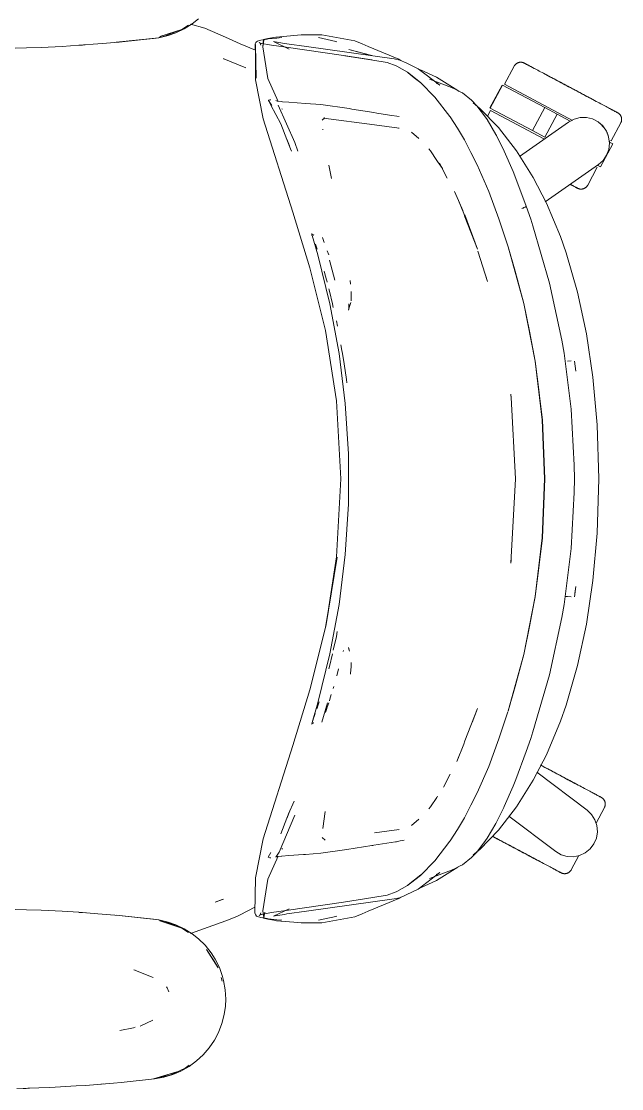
# Model space of a CAD drawing. Header units: millimetres. Extents: x 79795 to 317870, y -36033 to 97293.
# Drawn here: x 160395 to 160718, y 10111 to 10686 of the extents above; entities that cross this region are included whole.
import ezdxf

# ---------------------------------------------------------------- set-up
doc = ezdxf.new("R2010")
doc.units = ezdxf.units.MM
doc.header["$MEASUREMENT"] = 0
doc.layers.add('G-IMPT', color=8, linetype='CONTINUOUS', lineweight=9)
doc.layers.add('I-FURN', color=8, linetype='CONTINUOUS', lineweight=9)

msp = doc.modelspace()

# ---------------------------------------------------------------- linework, layer by layer
at = {"layer": 'G-IMPT'}
for p, q in [((160489.84, 10687.21), (160486.53, 10684.59)), ((160480.88, 10681.46), (160469.03, 10677.65)), ((160478.17, 10680.56), (160469.03, 10677.65)), ((160471.66, 10677.86), (160479.84, 10681.06)), ((160477.62, 10679.67), (160473.49, 10678.22)), ((160482.2, 10681.86), (160477.62, 10679.67)), ((160480.88, 10681.46), (160478.17, 10680.56)), ((160480.88, 10681.46), (160484.46, 10683.89)), ((160482.2, 10681.86), (160486.53, 10684.59)), ((160493.36, 10682.14), (160485.54, 10684.4)), ((160493.36, 10682.14), (160504.49, 10677.29)), ((160425.41, 10673), (160435.69, 10673.73)), ((160427.45, 10673.13), (160428.87, 10673.27)), ((160447.09, 10674.71), (160435.69, 10673.73)), ((160468.53, 10677.06), (160445.57, 10674.61)), ((160445.57, 10674.61), (160465.71, 10676.73)), ((160468.53, 10677.06), (160447.09, 10674.71)), ((160468.53, 10677.06), (160465.71, 10676.73)), ((160468.53, 10677.06), (160473.49, 10678.22)), ((160468.6, 10677.28), (160471.66, 10677.86)), ((160504.49, 10677.29), (160512.32, 10673.87)), ((160512.32, 10673.87), (160520.49, 10670.3)), ((160520.35, 10673.85), (160520.75, 10674.42)), ((160520.35, 10673.85), (160520.54, 10672.99)), ((160520.97, 10655.29), (160520.38, 10673.73)), ((160520.38, 10673.73), (160520.48, 10673.27)), ((160520.97, 10655.29), (160520.48, 10673.27)), ((160520.53, 10654.4), (160520.48, 10673.27)), ((160520.48, 10673.27), (160520.52, 10673.1)), ((160521.12, 10674.92), (160520.75, 10674.42)), ((160521.12, 10674.92), (160521.66, 10675.24)), ((160523.52, 10675.79), (160521.66, 10675.24)), ((160523.01, 10674.2), (160522.51, 10674.59)), ((160523.61, 10674.03), (160522.51, 10674.59)), ((160523.61, 10674.03), (160522.99, 10674.2)), ((160522.99, 10674.2), (160529.26, 10673.09)), ((160523.33, 10673.66), (160523.01, 10674.2)), ((160523.33, 10673.66), (160523.41, 10673.16)), ((160526.8, 10676.33), (160523.52, 10675.79)), ((160525.13, 10675.73), (160524.44, 10672.15)), ((160524.5, 10672.19), (160524.89, 10676.14)), ((160525.13, 10675.73), (160524.5, 10672.19)), ((160527.21, 10676.58), (160524.89, 10676.14)), ((160526.8, 10676.33), (160527.42, 10676.4)), ((160527.21, 10676.58), (160531.46, 10677.4)), ((160532.1, 10676.92), (160527.42, 10676.4)), ((160538.66, 10671), (160530.23, 10675)), ((160530.23, 10675), (160531.09, 10674.86)), ((160531.09, 10674.86), (160536.11, 10674.03)), ((160531.93, 10677.44), (160531.46, 10677.4)), ((160541.26, 10678.24), (160531.93, 10677.44)), ((160532.1, 10676.92), (160534.69, 10677.13)), ((160536.11, 10674.03), (160537.41, 10673.81)), ((160548.07, 10672.37), (160537.41, 10673.81)), ((160541.26, 10678.24), (160545.21, 10678.58)), ((160545.21, 10678.58), (160549.38, 10678.58)), ((160556.35, 10678.56), (160549.38, 10678.58)), ((160554.49, 10677.15), (160563.79, 10675.1)), ((160556.35, 10678.56), (160574.05, 10675.32)), ((160563.79, 10675.1), (160564.37, 10674.95)), ((160574.05, 10675.32), (160577.91, 10673.72)), ((160581.27, 10672.33), (160577.91, 10673.72)), ((160385.04, 10671.31), (160397.35, 10671.6)), ((160405.23, 10671.9), (160397.35, 10671.6)), ((160405.23, 10671.9), (160416.54, 10672.44)), ((160425.41, 10673), (160416.54, 10672.44)), ((160427.45, 10673.13), (160425.55, 10673.04)), ((160520.54, 10672.99), (160520.52, 10673.1)), ((160527.16, 10655.1), (160524.44, 10672.15)), ((160537.11, 10671.98), (160529.26, 10673.09)), ((160567.98, 10667.43), (160537.11, 10671.98)), ((160548.07, 10672.37), (160595.29, 10665.7)), ((160570.87, 10670.82), (160582.76, 10667.47)), ((160570.87, 10670.82), (160583.16, 10667.49)), ((160597.72, 10665.54), (160581.27, 10672.33)), ((160503.26, 10665.86), (160503.53, 10665.76)), ((160515.38, 10660.83), (160503.53, 10665.76)), ((160567.98, 10667.43), (160583.17, 10665.1)), ((160568.59, 10667.33), (160583.75, 10665.03)), ((160568.59, 10667.33), (160583.17, 10665.1)), ((160591.42, 10663.73), (160583.75, 10665.03)), ((160596.21, 10661.98), (160591.42, 10663.73)), ((160595.29, 10665.7), (160598.28, 10665.05)), ((160596.21, 10661.98), (160596.63, 10661.77)), ((160602.47, 10658.48), (160596.63, 10661.77)), ((160598.89, 10664.77), (160597.72, 10665.54)), ((160601.65, 10663.48), (160598.28, 10665.05)), ((160608.22, 10660.42), (160601.65, 10663.48)), ((160609.43, 10653.06), (160602.47, 10658.48)), ((160602.69, 10658.15), (160609.64, 10652.76)), ((160602.69, 10658.15), (160606.07, 10655.56)), ((160619.87, 10651.5), (160608.22, 10660.42)), ((160617.98, 10655.79), (160609.35, 10659.77)), ((160524.72, 10633.45), (160520.53, 10654.4)), ((160527.16, 10655.1), (160532.74, 10642.81)), ((160609.64, 10652.76), (160606.07, 10655.56)), ((160609.43, 10653.06), (160617.17, 10645.16)), ((160614.22, 10654.74), (160626.12, 10650.23)), ((160619.87, 10651.5), (160617.92, 10652.62)), ((160629.43, 10648.67), (160617.98, 10655.79)), ((160628.35, 10649.15), (160626.12, 10650.23)), ((160617.17, 10645.16), (160625.19, 10634.72)), ((160630.79, 10647.98), (160628.35, 10649.15)), ((160629.43, 10648.67), (160630.2, 10648.17)), ((160630.79, 10647.98), (160631.92, 10647.36)), ((160631.92, 10647.36), (160636.79, 10643.5)), ((160527.52, 10643.29), (160527.48, 10643.13)), ((160527.54, 10643.42), (160527.52, 10643.29)), ((160527.52, 10643.29), (160529.36, 10640.59)), ((160527.52, 10643.29), (160528.87, 10640.84)), ((160528.23, 10643.57), (160527.54, 10643.42)), ((160528.91, 10643.65), (160528.23, 10643.57)), ((160534.15, 10630.73), (160528.87, 10640.84)), ((160531.5, 10643.26), (160532.27, 10642.98)), ((160532.33, 10642.96), (160532.27, 10642.98)), ((160534.79, 10642.68), (160532.33, 10642.96)), ((160541.7, 10620.62), (160532.77, 10640.78)), ((160535.15, 10638.61), (160534.71, 10638.88)), ((160534.79, 10642.68), (160535.16, 10642.63)), ((160538.57, 10642.38), (160535.16, 10642.63)), ((160538.57, 10642.38), (160547.42, 10641.75)), ((160555.66, 10641.13), (160547.42, 10641.75)), ((160555.74, 10641.12), (160555.66, 10641.13)), ((160555.74, 10641.12), (160570.96, 10638.91)), ((160570.96, 10638.91), (160572.51, 10638.66)), ((160639.68, 10640.48), (160636.79, 10643.5)), ((160637.68, 10642.06), (160641.35, 10639.06)), ((160639.68, 10640.48), (160644.4, 10634.35)), ((160641.35, 10639.06), (160651.31, 10628.76)), ((160540.71, 10583.21), (160524.72, 10633.45)), ((160556.4, 10632.74), (160557.96, 10633.98)), ((160557.25, 10633.86), (160557.52, 10633.9)), ((160584.59, 10630.12), (160557.25, 10633.86)), ((160557.75, 10633.94), (160557.52, 10633.9)), ((160572.51, 10638.66), (160584.28, 10636.8)), ((160585.94, 10636.53), (160584.28, 10636.8)), ((160592.78, 10635.47), (160585.94, 10636.53)), ((160592.78, 10635.47), (160597.85, 10634.73)), ((160625.19, 10634.72), (160625.36, 10634.47)), ((160629.24, 10628.37), (160625.36, 10634.47)), ((160644.4, 10634.35), (160645.26, 10633.06)), ((160649.99, 10625.06), (160645.26, 10633.06)), ((160534.15, 10630.73), (160537.4, 10622.26)), ((160556.75, 10627.79), (160556.8, 10627.44)), ((160584.59, 10630.12), (160597.94, 10628.34)), ((160597.94, 10628.34), (160597.47, 10628.48)), ((160629.24, 10628.37), (160633.01, 10622.14)), ((160661.12, 10616.16), (160651.31, 10628.76)), ((160539.42, 10617.36), (160537.39, 10622.47)), ((160537.39, 10622.47), (160538.8, 10618.93)), ((160537.4, 10622.26), (160539.42, 10617.36)), ((160608.44, 10622.84), (160604.53, 10626.18)), ((160636.58, 10615.35), (160633.01, 10622.14)), ((160654.3, 10616.45), (160649.99, 10625.06)), ((160654.52, 10616.01), (160649.99, 10625.06)), ((160649.99, 10625.06), (160650.3, 10624.46)), ((160654.52, 10616.01), (160650.3, 10624.46)), ((160539.42, 10617.36), (160539.98, 10615.95)), ((160543.44, 10616.04), (160541.7, 10620.62)), ((160614.71, 10616.21), (160613.96, 10617.31)), ((160618.21, 10611.07), (160614.71, 10616.21)), ((160654.3, 10616.45), (160654.52, 10616.01)), ((160654.52, 10616.01), (160659.29, 10605.05)), ((160661.12, 10616.16), (160670.09, 10601.87)), ((160618.6, 10610.5), (160618.21, 10611.07)), ((160621.16, 10606.74), (160618.6, 10610.5)), ((160636.58, 10615.35), (160639.97, 10608.62)), ((160561.43, 10601.32), (160560.02, 10608.57)), ((160621.16, 10606.74), (160619.66, 10609.51)), ((160623.84, 10601.41), (160619.66, 10609.51)), ((160646.14, 10594.4), (160639.97, 10608.62)), ((160659.29, 10605.05), (160660.77, 10601.37)), ((160660.77, 10601.37), (160666.34, 10586.41)), ((160670.09, 10601.87), (160677.18, 10588.09)), ((160627.72, 10594.37), (160629.91, 10589.52)), ((160646.14, 10594.4), (160651.6, 10579.52)), ((160629.91, 10589.52), (160632.22, 10584.07)), ((160629.91, 10589.52), (160632.64, 10582.44)), ((160684.7, 10570.12), (160677.18, 10588.09)), ((160540.71, 10583.21), (160549.89, 10553.23)), ((160633.3, 10580.71), (160632.64, 10582.44)), ((160640.01, 10563.26), (160633.19, 10581.67)), ((160665.08, 10585.62), (160664.02, 10585.2)), ((160664.02, 10585.2), (160664.61, 10585.42)), ((160665.08, 10585.62), (160664.61, 10585.42)), ((160665.08, 10585.62), (160665.9, 10586.01)), ((160665.08, 10585.62), (160665.72, 10585.9)), ((160665.72, 10585.9), (160665.9, 10586.01)), ((160666.31, 10586.27), (160665.9, 10586.01)), ((160665.9, 10586.01), (160666.3, 10586.23)), ((160666.31, 10586.27), (160666.3, 10586.23)), ((160666.34, 10586.41), (160666.31, 10586.27)), ((160666.31, 10586.27), (160666.31, 10586.41)), ((160666.31, 10586.41), (160668.71, 10579.47)), ((160640.01, 10563.26), (160633.3, 10580.71)), ((160656.61, 10564.6), (160651.6, 10579.52)), ((160669.91, 10575.87), (160668.71, 10579.47)), ((160678.85, 10545.04), (160669.91, 10575.87)), ((160550.94, 10571.64), (160550.85, 10571.4)), ((160550.85, 10571.4), (160550.91, 10571.18)), ((160550.91, 10571.18), (160550.98, 10570.88)), ((160550.98, 10570.88), (160551.05, 10570.61)), ((160554.12, 10560.18), (160551.05, 10570.61)), ((160551.94, 10570.86), (160551.33, 10571.25)), ((160551.94, 10570.86), (160551.73, 10571.01)), ((160687.77, 10561.38), (160684.7, 10570.12)), ((160552.96, 10565.38), (160552.72, 10566.04)), ((160552.96, 10565.38), (160553.71, 10563.28)), ((160557.25, 10567.93), (160556.64, 10569.59)), ((160557.25, 10567.93), (160557.62, 10566.92)), ((160660.34, 10551.35), (160656.57, 10564.51)), ((160664.99, 10534.1), (160656.57, 10564.51)), ((160664.99, 10534.1), (160656.61, 10564.6)), ((160560.67, 10533.86), (160554.12, 10560.18)), ((160559.96, 10560.17), (160559.24, 10562.39)), ((160645.54, 10545.79), (160640.29, 10562.28)), ((160687.77, 10561.38), (160693.95, 10540.14)), ((160558.21, 10519.55), (160549.89, 10553.23)), ((160560.36, 10557.27), (160563.34, 10546.62)), ((160557.7, 10550.75), (160557.5, 10551.44)), ((160558.82, 10546.76), (160557.7, 10550.75)), ((160645.54, 10545.79), (160644.47, 10549.22)), ((160660.34, 10551.35), (160664.99, 10534.1)), ((160558.82, 10546.76), (160559.14, 10545.62)), ((160559.14, 10545.62), (160559.18, 10545.44)), ((160560.44, 10540.6), (160560.1, 10541.9)), ((160571.7, 10544.36), (160571.48, 10546.46)), ((160678.85, 10545.04), (160685.52, 10514.25)), ((160560.44, 10540.6), (160561.99, 10533.85)), ((160572.1, 10535.51), (160572.01, 10540.57)), ((160572.01, 10540.57), (160572.09, 10538.3)), ((160572.1, 10535.51), (160572.09, 10538.3)), ((160693.95, 10540.14), (160698.76, 10517.78)), ((160560.67, 10533.86), (160565.6, 10507.2)), ((160562.45, 10531.87), (160561.99, 10533.85)), ((160570.56, 10530.46), (160571.24, 10532.41)), ((160570.77, 10531.51), (160570.56, 10530.46)), ((160570.77, 10531.51), (160570.81, 10533.81)), ((160570.82, 10533.67), (160570.81, 10533.81)), ((160571.24, 10532.41), (160571.85, 10534.56)), ((160664.99, 10534.1), (160671.17, 10502.98)), ((160664.99, 10534.1), (160668.07, 10519.08)), ((160664.99, 10534.1), (160671.16, 10503.05)), ((160564.65, 10521.83), (160564.11, 10524.64)), ((160558.21, 10519.55), (160564.2, 10481.63)), ((160671.17, 10502.98), (160668.07, 10519.08)), ((160686.7, 10507.33), (160685.52, 10514.25)), ((160698.76, 10517.78), (160702.25, 10494.36)), ((160565.6, 10507.2), (160568.9, 10480.28)), ((160566.57, 10511.72), (160567.13, 10508.82)), ((160567.37, 10507.19), (160567.13, 10508.82)), ((160568.22, 10501.57), (160567.37, 10507.19)), ((160690.52, 10477.16), (160686.7, 10507.33)), ((160568.22, 10501.57), (160569.52, 10493.04)), ((160674.99, 10471.46), (160671.16, 10503.05)), ((160674.95, 10471.42), (160671.17, 10502.98)), ((160671.17, 10502.98), (160673.11, 10487.5)), ((160688.5, 10503.02), (160690.59, 10503.09)), ((160690.59, 10503.09), (160690.48, 10503.09)), ((160692.35, 10503.06), (160693, 10497.65)), ((160569.52, 10493.04), (160569.7, 10491.38)), ((160702.25, 10494.36), (160704.51, 10468.79)), ((160657.95, 10484.92), (160657.99, 10484.68)), ((160658.23, 10483.37), (160657.96, 10485.15)), ((160658.23, 10483.37), (160657.99, 10484.68)), ((160674.95, 10471.42), (160673.11, 10487.5)), ((160564.2, 10481.63), (160566.56, 10439.65)), ((160570.55, 10453.21), (160568.9, 10480.28)), ((160660.55, 10439.65), (160658.23, 10483.37)), ((160660.5, 10439.65), (160658.23, 10483.37)), ((160692.13, 10446.96), (160690.52, 10477.16)), ((160675.63, 10456.53), (160674.95, 10471.42)), ((160674.95, 10471.42), (160676.09, 10439.65)), ((160674.99, 10471.46), (160676.32, 10439.65)), ((160704.51, 10468.79), (160705.36, 10439.65)), ((160675.63, 10456.53), (160676.09, 10439.65)), ((160570.55, 10453.21), (160570.55, 10426.09)), ((160692.13, 10446.96), (160692.23, 10439.65)), ((160564.2, 10397.66), (160566.56, 10439.65)), ((160660.5, 10439.65), (160658, 10394.31)), ((160674.95, 10407.87), (160676.09, 10439.65)), ((160676.32, 10439.65), (160674.99, 10407.83)), ((160675.63, 10422.76), (160676.09, 10439.65)), ((160692.13, 10432.33), (160692.23, 10439.65)), ((160705.36, 10439.65), (160704.51, 10410.5)), ((160692.13, 10432.33), (160690.52, 10402.13)), ((160570.55, 10426.09), (160568.9, 10399.01)), ((160674.95, 10407.87), (160675.63, 10422.76)), ((160704.51, 10410.5), (160702.25, 10384.93)), ((160674.99, 10407.83), (160671.16, 10376.24)), ((160674.95, 10407.87), (160671.17, 10376.32)), ((160673.11, 10391.79), (160674.95, 10407.87)), ((160558.21, 10359.74), (160564.46, 10397.48)), ((160564.2, 10397.66), (160558.47, 10360.12)), ((160564.46, 10397.48), (160558.47, 10360.12)), ((160565.6, 10372.1), (160568.9, 10399.01)), ((160690.52, 10402.13), (160686.7, 10371.96)), ((160657.95, 10394.37), (160657.99, 10394.61)), ((160658.23, 10395.92), (160657.99, 10394.61)), ((160658, 10394.31), (160658.23, 10395.92)), ((160673.11, 10391.79), (160671.17, 10376.32)), ((160692.35, 10376.23), (160693, 10381.65)), ((160692.43, 10377.88), (160693, 10381.65)), ((160702.25, 10384.93), (160698.76, 10361.51)), ((160671.17, 10376.32), (160664.95, 10345.07)), ((160664.95, 10345.07), (160671.16, 10376.24)), ((160671.17, 10376.32), (160668.07, 10360.21)), ((160687.25, 10376.32), (160688.5, 10376.27)), ((160690.59, 10376.2), (160688.5, 10376.27)), ((160690.59, 10376.2), (160690.48, 10376.2)), ((160560.67, 10345.43), (160565.6, 10372.1)), ((160686.7, 10371.96), (160685.52, 10365.04)), ((160685.52, 10365.04), (160678.85, 10334.25)), ((160549.89, 10326.06), (160558.21, 10359.74)), ((160564.62, 10357.47), (160564.15, 10354.84)), ((160664.99, 10345.19), (160668.07, 10360.21)), ((160693.95, 10339.15), (160698.76, 10361.51)), ((160564.15, 10354.84), (160562.44, 10347.42)), ((160567.89, 10347.23), (160567.75, 10346.82)), ((160570.56, 10348.83), (160571.24, 10346.88)), ((160570.56, 10348.83), (160570.77, 10347.79)), ((160560.67, 10345.43), (160554.12, 10319.11)), ((160561.99, 10345.44), (160560.44, 10338.69)), ((160571.99, 10338.67), (160572.09, 10340.04)), ((160572.09, 10340.74), (160572.09, 10340.04)), ((160664.99, 10345.19), (160656.57, 10314.78)), ((160664.99, 10345.19), (160656.61, 10314.69)), ((160660.34, 10327.94), (160664.99, 10345.19)), ((160560.44, 10338.69), (160560.1, 10337.41)), ((160564.29, 10333.61), (160565.29, 10337.47)), ((160564.29, 10333.61), (160564.68, 10335.14)), ((160571.71, 10334.96), (160571.68, 10334.48)), ((160571.99, 10338.67), (160571.71, 10334.96)), ((160687.77, 10317.91), (160693.95, 10339.15)), ((160669.91, 10303.42), (160678.85, 10334.25)), ((160549.89, 10326.06), (160540.71, 10296.09)), ((160560.6, 10321.03), (160561.39, 10323.53)), ((160562.38, 10326.82), (160562.71, 10327.94)), ((160660.34, 10327.94), (160656.57, 10314.78)), ((160554.12, 10319.11), (160550.85, 10307.89)), ((160554.12, 10319.11), (160551.01, 10308.29)), ((160554.12, 10319.11), (160551.06, 10308.58)), ((160554.75, 10319.11), (160554.02, 10316.89)), ((160554.75, 10319.11), (160554.9, 10319.57)), ((160559.32, 10319.12), (160556.28, 10308.69)), ((160559.21, 10316.81), (160559.98, 10319.12)), ((160560.36, 10320.25), (160560.6, 10321.03)), ((160684.7, 10309.17), (160687.77, 10317.91)), ((160552.4, 10312.36), (160552, 10311.29)), ((160552.74, 10313.33), (160552.4, 10312.36)), ((160553.73, 10316.08), (160554.02, 10316.89)), ((160558.19, 10313.93), (160558.95, 10316.09)), ((160559.21, 10316.81), (160558.95, 10316.09)), ((160640.01, 10316.03), (160633.3, 10298.58)), ((160640.01, 10316.03), (160637.29, 10308.6)), ((160651.6, 10299.77), (160656.49, 10314.34)), ((160550.85, 10307.89), (160550.99, 10307.65)), ((160551.06, 10308.58), (160551.01, 10308.29)), ((160551.94, 10308.43), (160551.33, 10308.04)), ((160551.94, 10308.43), (160551.73, 10308.28)), ((160684.7, 10309.17), (160677.18, 10291.2)), ((160666.37, 10293), (160668.71, 10299.82)), ((160669.91, 10303.42), (160668.71, 10299.82)), ((160540.71, 10296.09), (160524.72, 10245.84)), ((160632.64, 10296.85), (160628.91, 10287.53)), ((160633.3, 10298.58), (160632.64, 10296.85)), ((160651.6, 10299.77), (160646.14, 10284.89)), ((160628.91, 10287.53), (160629.91, 10289.77)), ((160666.37, 10293), (160660.77, 10277.92)), ((160677.18, 10291.2), (160670.09, 10277.42)), ((160646.14, 10284.89), (160639.97, 10270.67)), ((160621.74, 10273.69), (160625.28, 10280.66)), ((160659.29, 10274.24), (160660.77, 10277.92)), ((160670.09, 10277.42), (160661.12, 10263.13)), ((160654.52, 10263.28), (160659.29, 10274.24)), ((160538.42, 10259.41), (160541.47, 10266.12)), ((160614.71, 10263.08), (160618.21, 10268.22)), ((160618.21, 10268.22), (160618.6, 10268.8)), ((160636.58, 10263.94), (160639.97, 10270.67)), ((160537.39, 10256.82), (160539.42, 10261.94)), ((160539.42, 10261.93), (160537.39, 10256.82)), ((160537.4, 10257.03), (160539.42, 10261.93)), ((160556.75, 10251.5), (160558.15, 10260.66)), ((160614.71, 10263.08), (160613.96, 10261.98)), ((160636.58, 10263.94), (160633.01, 10257.15)), ((160650.3, 10254.83), (160654.3, 10262.84)), ((160661.12, 10263.13), (160651.31, 10250.53)), ((160654.52, 10263.28), (160654.3, 10262.84)), ((160533.26, 10238.69), (160541.7, 10258.67)), ((160537.4, 10257.03), (160534.15, 10248.56)), ((160608.44, 10256.45), (160604.53, 10253.11)), ((160629.24, 10250.92), (160633.01, 10257.15)), ((160649.99, 10254.23), (160645.26, 10246.23)), ((160650.3, 10254.83), (160649.99, 10254.23)), ((160556.75, 10251.5), (160556.8, 10251.85)), ((160584.59, 10249.17), (160597.94, 10250.95)), ((160597.94, 10250.95), (160597.47, 10250.81)), ((160629.24, 10250.92), (160625.36, 10244.82)), ((160641.35, 10240.23), (160651.31, 10250.53)), ((160520.53, 10224.89), (160524.72, 10245.84)), ((160556.4, 10246.55), (160558.04, 10245.27)), ((160583.17, 10242.32), (160583.68, 10242.4)), ((160584.29, 10242.49), (160583.68, 10242.4)), ((160584.29, 10242.49), (160596.01, 10244.3)), ((160596.01, 10244.3), (160596.48, 10244.37)), ((160598.46, 10244.79), (160596.48, 10244.37)), ((160600.63, 10245.25), (160598.46, 10244.79)), ((160617.17, 10234.13), (160625.19, 10244.57)), ((160625.36, 10244.82), (160625.19, 10244.57)), ((160639.68, 10238.81), (160644.4, 10244.94)), ((160644.4, 10244.94), (160645.26, 10246.23)), ((160527.3, 10236.02), (160528.89, 10238.48)), ((160528.89, 10238.48), (160527.36, 10236)), ((160527.36, 10236), (160528.85, 10238.47)), ((160531.5, 10236.02), (160533.26, 10238.69)), ((160534.62, 10236.61), (160532.24, 10236.31)), ((160534.62, 10236.61), (160534.7, 10236.61)), ((160538.57, 10236.91), (160534.7, 10236.61)), ((160534.71, 10240.41), (160535.15, 10240.68)), ((160546.43, 10237.47), (160538.57, 10236.91)), ((160547.42, 10237.54), (160546.43, 10237.47)), ((160555.66, 10238.16), (160547.42, 10237.54)), ((160555.66, 10238.16), (160555.74, 10238.17)), ((160569.81, 10240.2), (160555.74, 10238.17)), ((160569.81, 10240.2), (160583.17, 10242.32)), ((160636.79, 10235.79), (160639.68, 10238.81)), ((160641.35, 10240.23), (160637.68, 10237.23)), ((160527.16, 10224.19), (160532.77, 10236.54)), ((160527.3, 10236.02), (160527.36, 10236)), ((160528.23, 10235.72), (160527.36, 10236)), ((160528.91, 10235.63), (160528.23, 10235.72)), ((160532.22, 10236.31), (160531.5, 10236.02)), ((160532.22, 10236.31), (160532.24, 10236.31)), ((160617.17, 10234.13), (160609.43, 10226.23)), ((160630.79, 10231.31), (160628.35, 10230.14)), ((160631.92, 10231.93), (160630.79, 10231.31)), ((160631.92, 10231.93), (160636.79, 10235.79)), ((160602.47, 10220.81), (160609.43, 10226.23)), ((160609.64, 10226.54), (160602.69, 10221.14)), ((160609.64, 10226.54), (160606.07, 10223.73)), ((160619.87, 10227.79), (160608.17, 10218.85)), ((160614.22, 10224.56), (160626.12, 10229.07)), ((160619.87, 10227.79), (160617.84, 10226.63)), ((160617.98, 10223.5), (160629.43, 10230.62)), ((160628.35, 10230.14), (160626.12, 10229.07)), ((160520.53, 10224.89), (160520.14, 10205.9)), ((160527.16, 10224.19), (160524.44, 10207.14)), ((160602.47, 10220.81), (160596.63, 10217.52)), ((160602.69, 10221.14), (160606.07, 10223.73)), ((160609.35, 10219.52), (160617.98, 10223.5)), ((160567.98, 10211.86), (160583.75, 10214.26)), ((160597.72, 10213.75), (160581.27, 10206.96)), ((160591.42, 10215.56), (160583.75, 10214.26)), ((160591.42, 10215.56), (160596.21, 10217.31)), ((160595.29, 10213.59), (160598.28, 10214.24)), ((160596.63, 10217.52), (160596.21, 10217.31)), ((160598.89, 10214.53), (160597.72, 10213.75)), ((160601.65, 10215.81), (160598.28, 10214.24)), ((160601.65, 10215.81), (160608.17, 10218.85)), ((160385.04, 10208.05), (160397.35, 10207.76)), ((160503.27, 10213.43), (160498.8, 10211.8)), ((160498.8, 10211.8), (160502.68, 10213.17)), ((160503.27, 10213.43), (160502.68, 10213.17)), ((160520.21, 10209.09), (160512.3, 10204.95)), ((160530.23, 10204.29), (160538.63, 10208.28)), ((160537.11, 10207.31), (160567.98, 10211.86)), ((160548.07, 10206.92), (160595.29, 10213.59)), ((160405.23, 10207.46), (160397.35, 10207.76)), ((160405.23, 10207.46), (160416.54, 10206.92)), ((160425.41, 10206.36), (160416.54, 10206.92)), ((160425.41, 10206.36), (160435.69, 10205.63)), ((160427.45, 10206.23), (160425.55, 10206.32)), ((160427.45, 10206.23), (160428.87, 10206.09)), ((160447.09, 10204.65), (160435.69, 10205.63)), ((160468.53, 10202.3), (160445.57, 10204.75)), ((160445.57, 10204.75), (160465.71, 10202.63)), ((160468.53, 10202.3), (160447.09, 10204.65)), ((160468.53, 10202.3), (160465.71, 10202.63)), ((160468.53, 10202.3), (160473.49, 10201.14)), ((160504.57, 10201.84), (160510.54, 10204.03)), ((160512.3, 10204.95), (160510.54, 10204.03)), ((160520.14, 10205.9), (160520.75, 10204.87)), ((160520.62, 10205.49), (160520.75, 10204.87)), ((160520.62, 10205.49), (160520.73, 10204.94)), ((160520.75, 10204.87), (160520.73, 10204.94)), ((160521.12, 10204.37), (160520.75, 10204.87)), ((160521.66, 10204.05), (160521.12, 10204.37)), ((160521.66, 10204.05), (160523.52, 10203.5)), ((160523.61, 10205.26), (160522.51, 10204.7)), ((160523.01, 10205.09), (160522.51, 10204.7)), ((160522.99, 10205.09), (160529.26, 10206.2)), ((160523.61, 10205.26), (160522.99, 10205.09)), ((160523.01, 10205.09), (160523.33, 10205.63)), ((160523.41, 10206.13), (160523.33, 10205.63)), ((160526.8, 10202.97), (160523.52, 10203.5)), ((160525.13, 10203.56), (160524.44, 10207.14)), ((160525.62, 10206.43), (160524.89, 10203.15)), ((160527.21, 10202.71), (160524.89, 10203.15)), ((160525.62, 10206.43), (160525.13, 10203.56)), ((160526.8, 10202.97), (160527.42, 10202.89)), ((160531.46, 10201.9), (160527.21, 10202.71)), ((160527.42, 10202.89), (160532.1, 10202.37)), ((160529.26, 10206.2), (160537.11, 10207.31)), ((160530.23, 10204.29), (160531.09, 10204.43)), ((160536.11, 10205.26), (160531.09, 10204.43)), ((160532.1, 10202.37), (160534.69, 10202.16)), ((160536.11, 10205.26), (160537.41, 10205.48)), ((160548.07, 10206.92), (160537.41, 10205.48)), ((160554.49, 10202.15), (160563.79, 10204.19)), ((160556.35, 10200.74), (160574.05, 10203.97)), ((160563.79, 10204.19), (160564.37, 10204.34)), ((160574.05, 10203.97), (160577.91, 10205.57)), ((160581.27, 10206.96), (160577.91, 10205.57)), ((160468.6, 10202.08), (160471.66, 10201.5)), ((160480.88, 10197.9), (160469.03, 10201.71)), ((160478.17, 10198.8), (160469.03, 10201.71)), ((160471.66, 10201.5), (160479.84, 10198.3)), ((160477.62, 10199.69), (160473.49, 10201.14)), ((160482.2, 10197.5), (160477.62, 10199.69)), ((160480.88, 10197.9), (160478.17, 10198.8)), ((160480.88, 10197.9), (160484.46, 10195.47)), ((160482.2, 10197.5), (160486.53, 10194.77)), ((160485.63, 10194.89), (160504.57, 10201.84)), ((160531.93, 10201.85), (160531.46, 10201.9)), ((160531.93, 10201.85), (160541.26, 10201.05)), ((160541.26, 10201.05), (160545.21, 10200.71)), ((160549.38, 10200.71), (160545.21, 10200.71)), ((160556.35, 10200.74), (160549.38, 10200.71)), ((160489.84, 10192.15), (160486.53, 10194.77)), ((160493.44, 10188.6), (160489.84, 10192.15)), ((160493.44, 10188.6), (160496.63, 10184.63)), ((160500.49, 10176.47), (160494.17, 10186.42)), ((160498.33, 10180.15), (160494.17, 10186.42)), ((160498.9, 10181.08), (160496.63, 10184.63)), ((160500.49, 10176.47), (160498.33, 10180.15)), ((160501.14, 10176.57), (160498.9, 10181.08)), ((160455.01, 10175.4), (160455.83, 10175.23)), ((160455.01, 10175.4), (160465.43, 10171.25)), ((160501.14, 10176.57), (160502.85, 10171.8)), ((160502.05, 10171.36), (160502.67, 10169.33)), ((160503.41, 10169.67), (160502.85, 10171.8)), ((160504.29, 10164.72), (160503.41, 10169.67)), ((160472.96, 10165.73), (160472.66, 10166.18)), ((160473.97, 10163.5), (160472.96, 10165.73)), ((160504.59, 10159.68), (160504.29, 10164.72)), ((160504.59, 10159.68), (160504.42, 10155.83)), ((160503.77, 10151.32), (160502.51, 10146.45)), ((160503.77, 10151.32), (160504.42, 10155.83)), ((160465.34, 10148.3), (160458.56, 10145.03)), ((160500.67, 10141.74), (160502.51, 10146.45)), ((160447.51, 10142.7), (160454.94, 10144.27)), ((160455.83, 10144.51), (160454.94, 10144.27)), ((160498.48, 10137.58), (160500.67, 10141.74)), ((160495.65, 10133.41), (160492.33, 10129.57)), ((160498.48, 10137.58), (160495.65, 10133.41)), ((160488.89, 10126.41), (160492.33, 10129.57)), ((160474.68, 10118.77), (160482.74, 10122.51)), ((160480.37, 10120.9), (160484.81, 10123.41)), ((160484.85, 10124.1), (160482.74, 10122.51)), ((160488.89, 10126.41), (160484.81, 10123.41)), ((160448.3, 10114.82), (160466.22, 10116.73)), ((160465.71, 10116.73), (160478.17, 10120.56)), ((160465.71, 10116.73), (160469.03, 10117.64)), ((160466.22, 10116.73), (160471.27, 10117.62)), ((160474.68, 10118.77), (160466.28, 10116.86)), ((160478.17, 10120.56), (160469.03, 10117.64)), ((160476.13, 10119.09), (160471.27, 10117.62)), ((160480.37, 10120.9), (160476.13, 10119.09)), ((160403.86, 10111.84), (160392.1, 10111.45)), ((160397.04, 10111.59), (160395.54, 10111.57)), ((160398.97, 10111.7), (160397.04, 10111.59)), ((160403.86, 10111.84), (160409.88, 10112.09)), ((160424.02, 10112.9), (160409.88, 10112.09)), ((160429.11, 10113.23), (160424.02, 10112.9)), ((160429.11, 10113.23), (160444.17, 10114.48)), ((160437.29, 10113.88), (160438.97, 10114.05)), ((160444.17, 10114.48), (160448.3, 10114.82))]:
    msp.add_line(p, q, dxfattribs=at)
at = {"layer": 'I-FURN'}
for p, q in [((160659.83, 10661.75), (160654.68, 10652.07)), ((160659.83, 10661.75), (160659.91, 10661.89)), ((160659.91, 10661.89), (160659.99, 10662.03)), ((160659.99, 10662.03), (160660.08, 10662.16)), ((160660.08, 10662.16), (160660.17, 10662.3)), ((160660.17, 10662.3), (160660.27, 10662.42)), ((160660.27, 10662.42), (160660.38, 10662.54)), ((160660.38, 10662.54), (160660.49, 10662.66)), ((160660.49, 10662.66), (160660.6, 10662.78)), ((160660.6, 10662.78), (160660.72, 10662.88)), ((160660.72, 10662.88), (160660.84, 10662.99)), ((160660.84, 10662.99), (160660.97, 10663.09)), ((160660.97, 10663.09), (160661.1, 10663.18)), ((160661.1, 10663.18), (160661.24, 10663.27)), ((160661.24, 10663.27), (160661.38, 10663.35)), ((160661.38, 10663.35), (160661.52, 10663.43)), ((160661.52, 10663.43), (160661.66, 10663.5)), ((160661.66, 10663.5), (160661.81, 10663.57)), ((160661.81, 10663.57), (160661.96, 10663.63)), ((160661.96, 10663.63), (160662.11, 10663.68)), ((160662.11, 10663.68), (160662.26, 10663.73)), ((160662.26, 10663.73), (160662.42, 10663.77)), ((160662.42, 10663.77), (160662.58, 10663.81)), ((160662.58, 10663.81), (160662.73, 10663.84)), ((160662.73, 10663.84), (160662.89, 10663.86)), ((160662.89, 10663.86), (160663.05, 10663.88)), ((160663.05, 10663.88), (160663.22, 10663.89)), ((160663.22, 10663.89), (160663.38, 10663.89)), ((160663.38, 10663.89), (160663.54, 10663.89)), ((160663.54, 10663.89), (160663.7, 10663.88)), ((160663.7, 10663.88), (160663.86, 10663.86)), ((160663.86, 10663.86), (160664.02, 10663.84)), ((160664.02, 10663.84), (160664.18, 10663.81)), ((160664.18, 10663.81), (160664.33, 10663.78)), ((160664.33, 10663.78), (160664.49, 10663.74)), ((160664.49, 10663.74), (160664.64, 10663.69)), ((160664.64, 10663.69), (160664.8, 10663.64)), ((160664.8, 10663.64), (160664.95, 10663.58)), ((160664.95, 10663.58), (160665.09, 10663.51)), ((160665.09, 10663.51), (160665.24, 10663.44)), ((160665.24, 10663.44), (160665.28, 10663.42)), ((160665.28, 10663.42), (160665.3, 10663.41)), ((160665.32, 10663.39), (160665.28, 10663.42)), ((160665.28, 10663.42), (160665.28, 10663.42)), ((160665.3, 10663.41), (160665.36, 10663.38)), ((160665.41, 10663.35), (160665.32, 10663.39)), ((160665.36, 10663.38), (160665.46, 10663.32)), ((160665.53, 10663.29), (160665.41, 10663.35)), ((160665.46, 10663.32), (160665.6, 10663.25)), ((160665.69, 10663.2), (160665.53, 10663.29)), ((160665.6, 10663.25), (160665.78, 10663.15)), ((160665.89, 10663.09), (160665.69, 10663.2)), ((160665.78, 10663.15), (160666, 10663.04)), ((160666.13, 10662.96), (160665.89, 10663.09)), ((160666, 10663.04), (160666.26, 10662.9)), ((160666.41, 10662.82), (160666.13, 10662.96)), ((160666.26, 10662.9), (160666.55, 10662.74)), ((160666.73, 10662.65), (160666.41, 10662.82)), ((160666.55, 10662.74), (160666.89, 10662.56)), ((160667.09, 10662.46), (160666.73, 10662.65)), ((160666.89, 10662.56), (160667.26, 10662.36)), ((160667.48, 10662.25), (160667.09, 10662.46)), ((160667.26, 10662.36), (160667.67, 10662.15)), ((160667.91, 10662.02), (160667.48, 10662.25)), ((160667.67, 10662.15), (160668.12, 10661.91)), ((160668.37, 10661.77), (160667.91, 10662.02)), ((160668.12, 10661.91), (160668.6, 10661.65)), ((160668.87, 10661.51), (160668.37, 10661.77)), ((160668.6, 10661.65), (160669.12, 10661.38)), ((160669.41, 10661.22), (160668.87, 10661.51)), ((160669.12, 10661.38), (160669.67, 10661.08)), ((160669.98, 10660.92), (160669.41, 10661.22)), ((160669.67, 10661.08), (160670.25, 10660.77)), ((160670.58, 10660.6), (160669.98, 10660.92)), ((160671.21, 10660.26), (160670.58, 10660.6)), ((160671.88, 10659.91), (160671.21, 10660.26)), ((160672.57, 10659.54), (160671.88, 10659.91)), ((160673.29, 10659.16), (160672.57, 10659.54)), ((160674.04, 10658.76), (160673.29, 10659.16)), ((160674.82, 10658.34), (160674.04, 10658.76)), ((160675.62, 10657.92), (160674.82, 10658.34)), ((160676.45, 10657.48), (160675.62, 10657.92)), ((160676, 10657.72), (160676.83, 10657.27)), ((160677.29, 10657.03), (160676.45, 10657.48)), ((160676.83, 10657.27), (160677.69, 10656.82)), ((160678.16, 10656.57), (160677.29, 10657.03)), ((160677.69, 10656.82), (160678.57, 10656.35)), ((160679.05, 10656.1), (160678.16, 10656.57)), ((160678.57, 10656.35), (160679.46, 10655.88)), ((160679.95, 10655.62), (160679.05, 10656.1)), ((160653.38, 10651.62), (160646.81, 10639.26)), ((160646.98, 10639.17), (160653.55, 10651.53)), ((160653.55, 10651.53), (160676.26, 10639.46)), ((160691.28, 10632.6), (160654.68, 10652.07)), ((160679.46, 10655.88), (160680.38, 10655.39)), ((160680.88, 10655.12), (160679.95, 10655.62)), ((160680.38, 10655.39), (160681.31, 10654.9)), ((160681.81, 10654.63), (160680.88, 10655.12)), ((160681.31, 10654.9), (160682.25, 10654.39)), ((160682.77, 10654.12), (160681.81, 10654.63)), ((160682.25, 10654.39), (160683.21, 10653.89)), ((160683.73, 10653.61), (160682.77, 10654.12)), ((160683.21, 10653.89), (160684.18, 10653.37)), ((160684.7, 10653.09), (160683.73, 10653.61)), ((160684.18, 10653.37), (160685.15, 10652.85)), ((160685.69, 10652.57), (160684.7, 10653.09)), ((160685.15, 10652.85), (160686.14, 10652.32)), ((160686.68, 10652.04), (160685.69, 10652.57)), ((160686.14, 10652.32), (160687.14, 10651.8)), ((160687.67, 10651.51), (160686.68, 10652.04)), ((160687.14, 10651.8), (160688.14, 10651.27)), ((160688.68, 10650.98), (160687.67, 10651.51)), ((160688.14, 10651.27), (160689.14, 10650.73)), ((160689.68, 10650.44), (160688.68, 10650.98)), ((160689.14, 10650.73), (160690.14, 10650.2)), ((160690.69, 10649.91), (160689.68, 10650.44)), ((160690.14, 10650.2), (160691.15, 10649.66)), ((160691.69, 10649.37), (160690.69, 10649.91)), ((160691.15, 10649.66), (160692.15, 10649.13)), ((160692.69, 10648.84), (160691.69, 10649.37)), ((160692.15, 10649.13), (160693.15, 10648.6)), ((160693.69, 10648.31), (160692.69, 10648.84)), ((160693.15, 10648.6), (160694.15, 10648.07)), ((160694.69, 10647.78), (160693.69, 10648.31)), ((160694.15, 10648.07), (160695.14, 10647.54)), ((160695.67, 10647.26), (160694.69, 10647.78)), ((160695.14, 10647.54), (160696.13, 10647.02)), ((160696.65, 10646.74), (160695.67, 10647.26)), ((160696.13, 10647.02), (160697.1, 10646.5)), ((160697.62, 10646.22), (160696.65, 10646.74)), ((160697.1, 10646.5), (160698.06, 10645.99)), ((160698.58, 10645.71), (160697.62, 10646.22)), ((160698.06, 10645.99), (160699.02, 10645.48)), ((160699.52, 10645.21), (160698.58, 10645.71)), ((160699.02, 10645.48), (160699.95, 10644.98)), ((160700.45, 10644.72), (160699.52, 10645.21)), ((160699.95, 10644.98), (160700.88, 10644.49)), ((160701.37, 10644.23), (160700.45, 10644.72)), ((160700.88, 10644.49), (160701.78, 10644.01)), ((160669.69, 10627.1), (160646.98, 10639.17)), ((160669.69, 10627.1), (160676.26, 10639.46)), ((160676.26, 10639.46), (160682.9, 10635.93)), ((160702.26, 10643.75), (160701.37, 10644.23)), ((160703.14, 10643.29), (160702.26, 10643.75)), ((160704, 10642.83), (160703.14, 10643.29)), ((160704.83, 10642.39), (160704, 10642.83)), ((160705.64, 10641.96), (160704.83, 10642.39)), ((160706.43, 10641.54), (160705.64, 10641.96)), ((160707.19, 10641.13), (160706.43, 10641.54)), ((160707.93, 10640.74), (160707.19, 10641.13)), ((160708.63, 10640.37), (160707.93, 10640.74)), ((160709.31, 10640), (160708.63, 10640.37)), ((160709.96, 10639.66), (160709.31, 10640)), ((160710.58, 10639.33), (160709.96, 10639.66)), ((160711.16, 10639.02), (160710.58, 10639.33)), ((160710.85, 10639.19), (160711.42, 10638.89)), ((160711.71, 10638.73), (160711.16, 10639.02)), ((160711.42, 10638.89), (160711.95, 10638.6)), ((160712.23, 10638.45), (160711.71, 10638.73)), ((160647.17, 10637.94), (160645.49, 10634.78)), ((160675.86, 10622.68), (160647.17, 10637.94)), ((160676.33, 10623.56), (160682.9, 10635.93)), ((160682.9, 10635.93), (160689.96, 10632.17)), ((160689.1, 10631.71), (160692.07, 10633.3)), ((160692.07, 10633.3), (160695.34, 10634.13)), ((160695.34, 10634.13), (160698.72, 10634.15)), ((160698.72, 10634.15), (160702, 10633.37)), ((160702, 10633.37), (160704.99, 10631.82)), ((160711.95, 10638.6), (160712.46, 10638.33)), ((160712.71, 10638.2), (160712.23, 10638.45)), ((160712.46, 10638.33), (160712.92, 10638.09)), ((160713.16, 10637.96), (160712.71, 10638.2)), ((160712.92, 10638.09), (160713.35, 10637.86)), ((160713.57, 10637.74), (160713.16, 10637.96)), ((160713.35, 10637.86), (160713.74, 10637.65)), ((160713.94, 10637.54), (160713.57, 10637.74)), ((160713.74, 10637.65), (160714.1, 10637.46)), ((160714.28, 10637.37), (160713.94, 10637.54)), ((160714.1, 10637.46), (160714.42, 10637.29)), ((160714.57, 10637.21), (160714.28, 10637.37)), ((160714.42, 10637.29), (160714.7, 10637.14)), ((160714.83, 10637.07), (160714.57, 10637.21)), ((160714.7, 10637.14), (160714.94, 10637.01)), ((160715.05, 10636.95), (160714.83, 10637.07)), ((160714.94, 10637.01), (160715.14, 10636.91)), ((160715.23, 10636.86), (160715.05, 10636.95)), ((160715.14, 10636.91), (160715.3, 10636.82)), ((160715.37, 10636.78), (160715.23, 10636.86)), ((160715.3, 10636.82), (160715.42, 10636.76)), ((160715.47, 10636.73), (160715.37, 10636.78)), ((160715.42, 10636.76), (160715.5, 10636.71)), ((160715.53, 10636.7), (160715.47, 10636.73)), ((160715.5, 10636.71), (160715.55, 10636.69)), ((160715.55, 10636.69), (160715.53, 10636.7)), ((160715.55, 10636.69), (160715.69, 10636.61)), ((160715.55, 10636.69), (160715.55, 10636.69)), ((160715.69, 10636.61), (160715.83, 10636.52)), ((160715.83, 10636.52), (160715.96, 10636.44)), ((160715.96, 10636.44), (160716.09, 10636.34)), ((160716.09, 10636.34), (160716.22, 10636.24)), ((160716.22, 10636.24), (160716.34, 10636.14)), ((160716.34, 10636.14), (160716.46, 10636.03)), ((160716.46, 10636.03), (160716.58, 10635.91)), ((160716.58, 10635.91), (160716.68, 10635.79)), ((160716.68, 10635.79), (160716.79, 10635.67)), ((160716.79, 10635.67), (160716.89, 10635.54)), ((160716.89, 10635.54), (160716.98, 10635.41)), ((160716.98, 10635.41), (160717.07, 10635.28)), ((160717.07, 10635.28), (160717.15, 10635.14)), ((160717.15, 10635.14), (160717.23, 10635)), ((160717.23, 10635), (160717.3, 10634.85)), ((160717.3, 10634.85), (160717.37, 10634.71)), ((160717.37, 10634.71), (160717.43, 10634.56)), ((160717.43, 10634.56), (160717.48, 10634.4)), ((160717.48, 10634.4), (160717.53, 10634.25)), ((160717.53, 10634.25), (160717.57, 10634.1)), ((160717.57, 10634.1), (160717.61, 10633.94)), ((160717.61, 10633.94), (160717.64, 10633.78)), ((160717.64, 10633.78), (160717.66, 10633.62)), ((160717.66, 10633.62), (160717.68, 10633.46)), ((160717.68, 10633.46), (160717.69, 10633.3)), ((160717.69, 10632.98), (160717.68, 10632.82)), ((160717.69, 10633.3), (160717.69, 10633.14)), ((160717.69, 10633.14), (160717.69, 10632.98)), ((160662.67, 10613.2), (160689.1, 10631.71)), ((160704.99, 10631.82), (160707.53, 10629.6)), ((160706.7, 10630.46), (160705.28, 10631.61)), ((160708.99, 10627.68), (160706.7, 10630.46)), ((160707.53, 10629.6), (160709.47, 10626.83)), ((160712.07, 10621.55), (160717.22, 10631.24)), ((160717.24, 10631.28), (160717.22, 10631.24)), ((160717.31, 10631.42), (160717.24, 10631.28)), ((160717.38, 10631.57), (160717.31, 10631.42)), ((160717.43, 10631.72), (160717.38, 10631.57)), ((160717.49, 10631.87), (160717.43, 10631.72)), ((160717.54, 10632.02), (160717.49, 10631.87)), ((160717.58, 10632.18), (160717.54, 10632.02)), ((160717.61, 10632.34), (160717.58, 10632.18)), ((160717.64, 10632.5), (160717.61, 10632.34)), ((160717.66, 10632.65), (160717.64, 10632.5)), ((160717.68, 10632.82), (160717.66, 10632.65)), ((160676.33, 10623.56), (160669.69, 10627.1)), ((160709.47, 10626.83), (160710.69, 10623.69)), ((160710.69, 10623.69), (160711.11, 10620.34)), ((160712.07, 10621.55), (160711.69, 10621.75)), ((160706.31, 10607.63), (160712.88, 10619.99)), ((160710.73, 10616.99), (160709.56, 10613.83)), ((160711.11, 10620.34), (160710.73, 10616.99)), ((160711.48, 10620.73), (160711.08, 10619.97)), ((160711.57, 10620.68), (160711.48, 10620.73)), ((160711.48, 10620.73), (160712.88, 10619.99)), ((160707.66, 10611.04), (160705.15, 10608.79)), ((160709.56, 10613.83), (160707.66, 10611.04)), ((160705.15, 10608.79), (160676.56, 10588.77)), ((160699.41, 10597.74), (160704.56, 10607.42)), ((160706.31, 10607.63), (160704.91, 10608.37)), ((160704.91, 10608.37), (160705, 10608.32)), ((160689.82, 10598.27), (160690.36, 10597.98)), ((160690.63, 10597.84), (160690.12, 10598.11)), ((160690.36, 10597.98), (160690.86, 10597.72)), ((160691.12, 10597.58), (160690.63, 10597.84)), ((160690.86, 10597.72), (160691.33, 10597.47)), ((160691.56, 10597.35), (160691.12, 10597.58)), ((160691.33, 10597.47), (160691.76, 10597.24)), ((160691.97, 10597.13), (160691.56, 10597.35)), ((160691.76, 10597.24), (160692.15, 10597.03)), ((160692.34, 10596.93), (160691.97, 10597.13)), ((160692.15, 10597.03), (160692.5, 10596.84)), ((160692.68, 10596.75), (160692.34, 10596.93)), ((160692.5, 10596.84), (160692.82, 10596.68)), ((160692.98, 10596.59), (160692.68, 10596.75)), ((160692.82, 10596.68), (160693.1, 10596.53)), ((160693.24, 10596.46), (160692.98, 10596.59)), ((160693.1, 10596.53), (160693.34, 10596.4)), ((160693.46, 10596.34), (160693.24, 10596.46)), ((160693.34, 10596.4), (160693.54, 10596.29)), ((160693.64, 10596.24), (160693.46, 10596.34)), ((160693.54, 10596.29), (160693.7, 10596.21)), ((160693.78, 10596.17), (160693.64, 10596.24)), ((160693.7, 10596.21), (160693.83, 10596.14)), ((160693.88, 10596.11), (160693.78, 10596.17)), ((160693.83, 10596.14), (160693.91, 10596.1)), ((160693.94, 10596.08), (160693.88, 10596.11)), ((160693.91, 10596.1), (160693.95, 10596.08)), ((160693.96, 10596.07), (160693.94, 10596.08)), ((160693.95, 10596.08), (160693.96, 10596.07)), ((160693.99, 10596.05), (160693.96, 10596.07)), ((160694.14, 10595.98), (160693.99, 10596.05)), ((160694.29, 10595.92), (160694.14, 10595.98)), ((160694.44, 10595.86), (160694.29, 10595.92)), ((160694.59, 10595.8), (160694.44, 10595.86)), ((160694.74, 10595.75), (160694.59, 10595.8)), ((160694.9, 10595.71), (160694.74, 10595.75)), ((160695.06, 10595.68), (160694.9, 10595.71)), ((160695.21, 10595.65), (160695.06, 10595.68)), ((160695.37, 10595.63), (160695.21, 10595.65)), ((160695.53, 10595.61), (160695.37, 10595.63)), ((160695.7, 10595.6), (160695.53, 10595.61)), ((160695.86, 10595.6), (160695.7, 10595.6)), ((160696.02, 10595.6), (160695.86, 10595.6)), ((160696.18, 10595.61), (160696.02, 10595.6)), ((160696.34, 10595.63), (160696.18, 10595.61)), ((160696.5, 10595.65), (160696.34, 10595.63)), ((160696.66, 10595.68), (160696.5, 10595.65)), ((160696.81, 10595.72), (160696.66, 10595.68)), ((160696.97, 10595.76), (160696.81, 10595.72)), ((160697.12, 10595.81), (160696.97, 10595.76)), ((160697.28, 10595.86), (160697.12, 10595.81)), ((160697.43, 10595.92), (160697.28, 10595.86)), ((160697.57, 10595.99), (160697.43, 10595.92)), ((160697.72, 10596.06), (160697.57, 10595.99)), ((160697.86, 10596.14), (160697.72, 10596.06)), ((160698, 10596.22), (160697.86, 10596.14)), ((160698.13, 10596.31), (160698, 10596.22)), ((160698.26, 10596.4), (160698.13, 10596.31)), ((160698.39, 10596.5), (160698.26, 10596.4)), ((160698.51, 10596.61), (160698.39, 10596.5)), ((160698.63, 10596.72), (160698.51, 10596.61)), ((160698.75, 10596.83), (160698.63, 10596.72)), ((160698.85, 10596.95), (160698.75, 10596.83)), ((160698.96, 10597.07), (160698.85, 10596.95)), ((160699.06, 10597.2), (160698.96, 10597.07)), ((160699.15, 10597.33), (160699.06, 10597.2)), ((160699.24, 10597.46), (160699.15, 10597.33)), ((160699.33, 10597.6), (160699.24, 10597.46)), ((160699.41, 10597.74), (160699.33, 10597.6)), ((160674.91, 10285.14), (160673.95, 10285.65)), ((160674.39, 10285.41), (160675.36, 10284.9)), ((160675.88, 10284.62), (160674.91, 10285.14)), ((160675.36, 10284.9), (160676.34, 10284.38)), ((160676.87, 10284.09), (160675.88, 10284.62)), ((160676.34, 10284.38), (160677.32, 10283.85)), ((160677.86, 10283.57), (160676.87, 10284.09)), ((160677.32, 10283.85), (160678.32, 10283.32)), ((160678.86, 10283.04), (160677.86, 10283.57)), ((160678.32, 10283.32), (160679.32, 10282.79)), ((160679.86, 10282.51), (160678.86, 10283.04)), ((160679.32, 10282.79), (160680.32, 10282.26)), ((160672.02, 10281.79), (160699.08, 10261.4)), ((160680.86, 10281.97), (160679.86, 10282.51)), ((160680.32, 10282.26), (160681.32, 10281.73)), ((160681.87, 10281.44), (160680.86, 10281.97)), ((160681.32, 10281.73), (160682.33, 10281.19)), ((160682.87, 10280.9), (160681.87, 10281.44)), ((160682.33, 10281.19), (160683.33, 10280.66)), ((160683.87, 10280.37), (160682.87, 10280.9)), ((160683.33, 10280.66), (160684.33, 10280.12)), ((160684.87, 10279.84), (160683.87, 10280.37)), ((160684.33, 10280.12), (160685.33, 10279.59)), ((160685.87, 10279.31), (160684.87, 10279.84)), ((160685.33, 10279.59), (160686.32, 10279.07)), ((160686.85, 10278.78), (160685.87, 10279.31)), ((160686.32, 10279.07), (160687.31, 10278.54)), ((160687.83, 10278.26), (160686.85, 10278.78)), ((160687.31, 10278.54), (160688.28, 10278.03)), ((160688.8, 10277.75), (160687.83, 10278.26)), ((160688.28, 10278.03), (160689.24, 10277.51)), ((160689.76, 10277.24), (160688.8, 10277.75)), ((160689.24, 10277.51), (160690.2, 10277.01)), ((160690.7, 10276.74), (160689.76, 10277.24)), ((160690.2, 10277.01), (160691.13, 10276.51)), ((160691.63, 10276.24), (160690.7, 10276.74)), ((160691.13, 10276.51), (160692.06, 10276.02)), ((160692.55, 10275.76), (160691.63, 10276.24)), ((160692.06, 10276.02), (160692.96, 10275.54)), ((160693.44, 10275.28), (160692.55, 10275.76)), ((160694.32, 10274.81), (160693.44, 10275.28)), ((160695.18, 10274.36), (160694.32, 10274.81)), ((160696.01, 10273.92), (160695.18, 10274.36)), ((160696.82, 10273.48), (160696.01, 10273.92)), ((160697.61, 10273.07), (160696.82, 10273.48)), ((160698.37, 10272.66), (160697.61, 10273.07)), ((160699.11, 10272.27), (160698.37, 10272.66)), ((160699.82, 10271.89), (160699.11, 10272.27)), ((160700.49, 10271.53), (160699.82, 10271.89)), ((160701.14, 10271.19), (160700.49, 10271.53)), ((160701.76, 10270.86), (160701.14, 10271.19)), ((160702.34, 10270.55), (160701.76, 10270.86)), ((160702.03, 10270.72), (160702.6, 10270.41)), ((160702.89, 10270.26), (160702.34, 10270.55)), ((160702.6, 10270.41), (160703.13, 10270.13)), ((160703.41, 10269.98), (160702.89, 10270.26)), ((160703.13, 10270.13), (160703.64, 10269.86)), ((160703.89, 10269.73), (160703.41, 10269.98)), ((160703.64, 10269.86), (160704.1, 10269.61)), ((160704.34, 10269.49), (160703.89, 10269.73)), ((160704.1, 10269.61), (160704.53, 10269.39)), ((160704.75, 10269.27), (160704.34, 10269.49)), ((160704.53, 10269.39), (160704.92, 10269.18)), ((160705.12, 10269.07), (160704.75, 10269.27)), ((160704.92, 10269.18), (160705.28, 10268.99)), ((160705.46, 10268.89), (160705.12, 10269.07)), ((160705.28, 10268.99), (160705.6, 10268.82)), ((160705.75, 10268.74), (160705.46, 10268.89)), ((160705.6, 10268.82), (160705.88, 10268.67)), ((160706.01, 10268.6), (160705.75, 10268.74)), ((160705.88, 10268.67), (160706.12, 10268.54)), ((160706.23, 10268.48), (160706.01, 10268.6)), ((160706.12, 10268.54), (160706.32, 10268.44)), ((160706.41, 10268.39), (160706.23, 10268.48)), ((160706.32, 10268.44), (160706.48, 10268.35)), ((160706.55, 10268.31), (160706.41, 10268.39)), ((160706.48, 10268.35), (160706.6, 10268.28)), ((160706.65, 10268.26), (160706.55, 10268.31)), ((160706.6, 10268.28), (160706.68, 10268.24)), ((160706.71, 10268.23), (160706.65, 10268.26)), ((160706.68, 10268.24), (160706.73, 10268.22)), ((160706.73, 10268.22), (160706.71, 10268.23)), ((160706.73, 10268.22), (160706.87, 10268.14)), ((160706.73, 10268.22), (160706.73, 10268.22)), ((160706.87, 10268.14), (160707.01, 10268.05)), ((160707.01, 10268.05), (160707.14, 10267.96)), ((160707.14, 10267.96), (160707.27, 10267.87)), ((160707.27, 10267.87), (160707.4, 10267.77)), ((160707.4, 10267.77), (160707.52, 10267.66)), ((160707.52, 10267.66), (160707.64, 10267.55)), ((160707.64, 10267.55), (160707.76, 10267.44)), ((160707.76, 10267.44), (160707.86, 10267.32)), ((160707.86, 10267.32), (160707.97, 10267.2)), ((160707.97, 10267.2), (160708.07, 10267.07)), ((160708.07, 10267.07), (160708.16, 10266.94)), ((160708.16, 10266.94), (160708.25, 10266.8)), ((160708.25, 10266.8), (160708.33, 10266.67)), ((160708.33, 10266.67), (160708.41, 10266.53)), ((160708.41, 10266.53), (160708.48, 10266.38)), ((160708.48, 10266.38), (160708.55, 10266.23)), ((160708.55, 10266.23), (160708.61, 10266.08)), ((160708.61, 10266.08), (160708.66, 10265.93)), ((160708.66, 10265.93), (160708.71, 10265.78)), ((160708.71, 10265.78), (160708.75, 10265.62)), ((160708.75, 10265.62), (160708.79, 10265.47)), ((160708.79, 10265.47), (160708.82, 10265.31)), ((160699.08, 10261.4), (160701.51, 10259.06)), ((160703.93, 10254.36), (160708.4, 10262.76)), ((160708.42, 10262.8), (160708.4, 10262.76)), ((160708.49, 10262.95), (160708.42, 10262.8)), ((160708.56, 10263.1), (160708.49, 10262.95)), ((160708.61, 10263.24), (160708.56, 10263.1)), ((160708.67, 10263.4), (160708.61, 10263.24)), ((160708.72, 10263.55), (160708.67, 10263.4)), ((160708.76, 10263.71), (160708.72, 10263.55)), ((160708.79, 10263.86), (160708.76, 10263.71)), ((160708.82, 10264.02), (160708.79, 10263.86)), ((160708.82, 10265.31), (160708.84, 10265.15)), ((160708.84, 10264.18), (160708.82, 10264.02)), ((160708.84, 10265.15), (160708.86, 10264.99)), ((160708.86, 10264.34), (160708.84, 10264.18)), ((160708.86, 10264.99), (160708.87, 10264.83)), ((160708.87, 10264.5), (160708.86, 10264.34)), ((160708.87, 10264.83), (160708.87, 10264.67)), ((160708.87, 10264.67), (160708.87, 10264.5)), ((160682.24, 10239.05), (160656.93, 10258.12)), ((160701.51, 10259.06), (160703.31, 10256.2)), ((160703.31, 10256.2), (160704.38, 10253)), ((160704.64, 10249.64), (160704.1, 10246.31)), ((160704.38, 10253), (160704.64, 10249.64)), ((160648.15, 10247.27), (160649.05, 10246.79)), ((160649.54, 10246.53), (160648.63, 10247.01)), ((160649.05, 10246.79), (160649.96, 10246.3)), ((160650.46, 10246.04), (160649.54, 10246.53)), ((160649.96, 10246.3), (160650.89, 10245.81)), ((160651.4, 10245.54), (160650.46, 10246.04)), ((160650.89, 10245.81), (160651.83, 10245.31)), ((160652.35, 10245.03), (160651.4, 10245.54)), ((160651.83, 10245.31), (160652.79, 10244.8)), ((160653.31, 10244.52), (160652.35, 10245.03)), ((160652.79, 10244.8), (160653.76, 10244.28)), ((160654.29, 10244), (160653.31, 10244.52)), ((160653.76, 10244.28), (160654.74, 10243.76)), ((160655.27, 10243.48), (160654.29, 10244)), ((160654.74, 10243.76), (160655.73, 10243.24)), ((160656.26, 10242.95), (160655.27, 10243.48)), ((160655.73, 10243.24), (160656.72, 10242.71)), ((160657.26, 10242.42), (160656.26, 10242.95)), ((160656.72, 10242.71), (160657.72, 10242.18)), ((160658.26, 10241.89), (160657.26, 10242.42)), ((160702.77, 10243.21), (160700.74, 10240.51)), ((160704.1, 10246.31), (160702.77, 10243.21)), ((160657.72, 10242.18), (160658.72, 10241.64)), ((160659.27, 10241.36), (160658.26, 10241.89)), ((160658.72, 10241.64), (160659.73, 10241.11)), ((160660.27, 10240.82), (160659.27, 10241.36)), ((160659.73, 10241.11), (160660.73, 10240.58)), ((160661.28, 10240.29), (160660.27, 10240.82)), ((160660.73, 10240.58), (160661.74, 10240.04)), ((160662.28, 10239.75), (160661.28, 10240.29)), ((160661.74, 10240.04), (160662.74, 10239.51)), ((160663.28, 10239.22), (160662.28, 10239.75)), ((160662.74, 10239.51), (160663.74, 10238.98)), ((160664.27, 10238.69), (160663.28, 10239.22)), ((160663.74, 10238.98), (160664.73, 10238.45)), ((160665.26, 10238.17), (160664.27, 10238.69)), ((160664.73, 10238.45), (160665.71, 10237.93)), ((160666.24, 10237.65), (160665.26, 10238.17)), ((160665.71, 10237.93), (160666.68, 10237.41)), ((160667.21, 10237.13), (160666.24, 10237.65)), ((160666.68, 10237.41), (160667.65, 10236.9)), ((160668.16, 10236.62), (160667.21, 10237.13)), ((160667.65, 10236.9), (160668.6, 10236.39)), ((160669.11, 10236.12), (160668.16, 10236.62)), ((160685.16, 10237.35), (160682.24, 10239.05)), ((160688.4, 10236.41), (160685.16, 10237.35)), ((160690.59, 10229.27), (160694.62, 10236.85)), ((160695.08, 10236.94), (160691.77, 10236.27)), ((160698.13, 10238.38), (160695.08, 10236.94)), ((160700.74, 10240.51), (160698.13, 10238.38)), ((160668.6, 10236.39), (160669.54, 10235.89)), ((160670.04, 10235.63), (160669.11, 10236.12)), ((160669.54, 10235.89), (160670.46, 10235.4)), ((160670.95, 10235.14), (160670.04, 10235.63)), ((160670.46, 10235.4), (160671.37, 10234.92)), ((160671.85, 10234.67), (160670.95, 10235.14)), ((160671.37, 10234.92), (160672.25, 10234.45)), ((160672.72, 10234.2), (160671.85, 10234.67)), ((160672.25, 10234.45), (160673.12, 10233.99)), ((160673.58, 10233.74), (160672.72, 10234.2)), ((160673.12, 10233.99), (160673.97, 10233.54)), ((160674.42, 10233.3), (160673.58, 10233.74)), ((160673.97, 10233.54), (160674.79, 10233.1)), ((160674.79, 10233.1), (160675.59, 10232.67)), ((160675.59, 10232.67), (160676.37, 10232.26)), ((160676.37, 10232.26), (160677.12, 10231.86)), ((160677.12, 10231.86), (160677.84, 10231.48)), ((160677.84, 10231.48), (160678.54, 10231.11)), ((160678.54, 10231.11), (160679.2, 10230.76)), ((160691.77, 10236.27), (160688.4, 10236.41)), ((160679.2, 10230.76), (160679.83, 10230.42)), ((160679.83, 10230.42), (160680.43, 10230.1)), ((160680.75, 10229.93), (160680.16, 10230.24)), ((160680.43, 10230.1), (160681, 10229.8)), ((160681.3, 10229.64), (160680.75, 10229.93)), ((160681, 10229.8), (160681.54, 10229.51)), ((160681.81, 10229.37), (160681.3, 10229.64)), ((160681.54, 10229.51), (160682.04, 10229.25)), ((160682.3, 10229.11), (160681.81, 10229.37)), ((160682.04, 10229.25), (160682.51, 10229)), ((160682.74, 10228.87), (160682.3, 10229.11)), ((160682.51, 10229), (160682.94, 10228.77)), ((160683.15, 10228.65), (160682.74, 10228.87)), ((160682.94, 10228.77), (160683.33, 10228.56)), ((160683.53, 10228.46), (160683.15, 10228.65)), ((160683.33, 10228.56), (160683.68, 10228.37)), ((160683.86, 10228.28), (160683.53, 10228.46)), ((160683.68, 10228.37), (160684, 10228.2)), ((160684.16, 10228.12), (160683.86, 10228.28)), ((160684, 10228.2), (160684.28, 10228.05)), ((160684.42, 10227.98), (160684.16, 10228.12)), ((160684.28, 10228.05), (160684.52, 10227.93)), ((160684.64, 10227.87), (160684.42, 10227.98)), ((160684.52, 10227.93), (160684.72, 10227.82)), ((160684.82, 10227.77), (160684.64, 10227.87)), ((160684.72, 10227.82), (160684.88, 10227.73)), ((160684.96, 10227.7), (160684.82, 10227.77)), ((160684.88, 10227.73), (160685.01, 10227.67)), ((160685.06, 10227.64), (160684.96, 10227.7)), ((160685.01, 10227.67), (160685.09, 10227.63)), ((160685.12, 10227.61), (160685.06, 10227.64)), ((160685.09, 10227.63), (160685.13, 10227.6)), ((160685.14, 10227.6), (160685.12, 10227.61)), ((160685.13, 10227.6), (160685.14, 10227.6)), ((160685.17, 10227.58), (160685.14, 10227.6)), ((160685.32, 10227.51), (160685.17, 10227.58)), ((160685.47, 10227.44), (160685.32, 10227.51)), ((160685.62, 10227.38), (160685.47, 10227.44)), ((160685.77, 10227.33), (160685.62, 10227.38)), ((160685.92, 10227.28), (160685.77, 10227.33)), ((160686.08, 10227.24), (160685.92, 10227.28)), ((160686.24, 10227.21), (160686.08, 10227.24)), ((160686.39, 10227.18), (160686.24, 10227.21)), ((160686.55, 10227.16), (160686.39, 10227.18)), ((160686.71, 10227.14), (160686.55, 10227.16)), ((160686.88, 10227.13), (160686.71, 10227.14)), ((160687.04, 10227.13), (160686.88, 10227.13)), ((160687.2, 10227.13), (160687.04, 10227.13)), ((160687.36, 10227.14), (160687.2, 10227.13)), ((160687.52, 10227.16), (160687.36, 10227.14)), ((160687.68, 10227.18), (160687.52, 10227.16)), ((160687.84, 10227.21), (160687.68, 10227.18)), ((160687.99, 10227.25), (160687.84, 10227.21)), ((160688.15, 10227.29), (160687.99, 10227.25)), ((160688.3, 10227.34), (160688.15, 10227.29)), ((160688.46, 10227.39), (160688.3, 10227.34)), ((160688.61, 10227.45), (160688.46, 10227.39)), ((160688.75, 10227.52), (160688.61, 10227.45)), ((160688.9, 10227.59), (160688.75, 10227.52)), ((160689.04, 10227.66), (160688.9, 10227.59)), ((160689.18, 10227.75), (160689.04, 10227.66)), ((160689.31, 10227.84), (160689.18, 10227.75)), ((160689.44, 10227.93), (160689.31, 10227.84)), ((160689.57, 10228.03), (160689.44, 10227.93)), ((160689.69, 10228.13), (160689.57, 10228.03)), ((160689.81, 10228.24), (160689.69, 10228.13)), ((160689.93, 10228.36), (160689.81, 10228.24)), ((160690.04, 10228.47), (160689.93, 10228.36)), ((160690.14, 10228.6), (160690.04, 10228.47)), ((160690.24, 10228.72), (160690.14, 10228.6)), ((160690.33, 10228.85), (160690.24, 10228.72)), ((160690.42, 10228.99), (160690.33, 10228.85)), ((160690.51, 10229.13), (160690.42, 10228.99)), ((160690.59, 10229.27), (160690.51, 10229.13))]:
    msp.add_line(p, q, dxfattribs=at)
for points in [[(160707.05, 10630.12), (160707.45, 10629.72), (160707.81, 10629.3), (160708.15, 10628.88)], [(160711.01, 10621.79), (160711.05, 10621.41), (160711.09, 10620.74), (160711.09, 10620.21), (160711.08, 10619.97)]]:
    msp.add_open_spline(points, degree=3, dxfattribs=at)
msp.add_open_spline([(160709.75, 10626.28), (160709.83, 10626.12), (160710.12, 10625.48), (160710.34, 10624.86), (160710.49, 10624.39)], degree=3, knots=[-0.5319761, -0.5319761, -0.5319761, -0.5319761, -0.5, -0.4, -0.4, -0.4, -0.4], dxfattribs=at)

doc.saveas('drawing.dxf')
